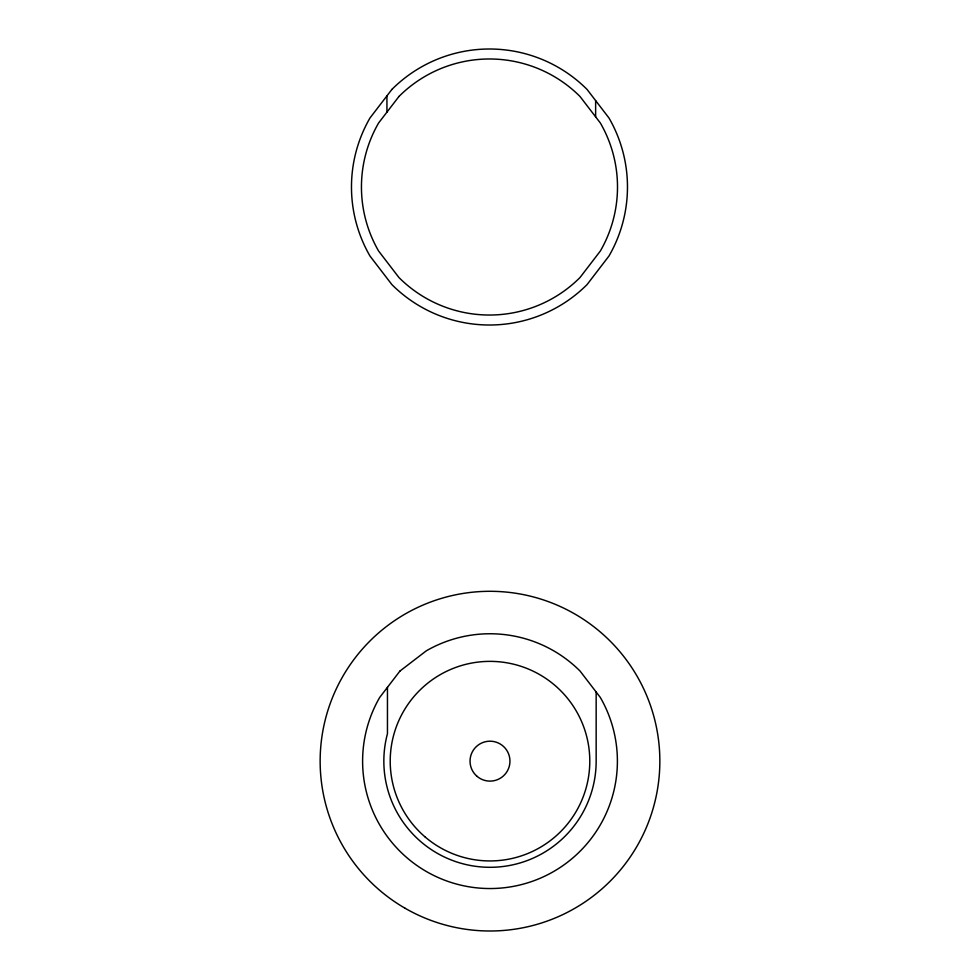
<?xml version="1.0" encoding="UTF-8"?>
<svg xmlns="http://www.w3.org/2000/svg" width="980" height="980" viewBox="0 0 980 980"><rect width="100%" height="100%" fill="white"/><g stroke="black" fill="none" stroke-linecap="round" stroke-linejoin="round"><path stroke-width="1.47" d="M596.159 692.027L596.159 761.154A106.159 106.159 0 0 1 476.145 866.394A106.159 106.159 0 0 1 387.455 733.677L387.455 687.311M595.632 100.597L595.632 116.841M386.929 95.881L386.929 112.137M391.89 89.425L369.962 118.004A138.008 138.008 0 0 0 369.962 256L391.89 284.592A138.008 138.008 0 0 0 587.057 284.592L608.984 256A138.008 138.008 0 0 0 608.984 118.004L587.057 89.425A138.008 138.008 0 0 0 391.89 89.425M398.946 96.481L378.599 122.99A128.025 128.025 0 0 0 378.599 251.015L398.946 277.536A128.025 128.025 0 0 0 580.001 277.536L600.348 251.015A128.025 128.025 0 0 0 600.348 122.99L580.001 96.481A128.025 128.025 0 0 0 398.946 96.481M399.926 671.067L379.677 697.454A127.388 127.388 0 0 0 490 888.542A127.388 127.388 0 0 0 600.324 697.454L580.074 671.067A127.388 127.388 0 0 0 426.3 650.83L399.926 671.067M425.21 837.043A99.788 99.788 0 0 0 588.123 779.308A99.788 99.788 0 0 0 456.668 667.098A99.788 99.788 0 0 0 425.21 837.043M405.071 908.24A169.846 169.846 0 0 0 659.846 761.154A169.846 169.846 0 0 0 405.071 614.056A169.846 169.846 0 0 0 405.071 908.24M477.04 776.332A19.955 19.955 0 0 0 509.625 764.78A19.955 19.955 0 0 0 483.336 742.338A19.955 19.955 0 0 0 477.04 776.332"/></g></svg>
